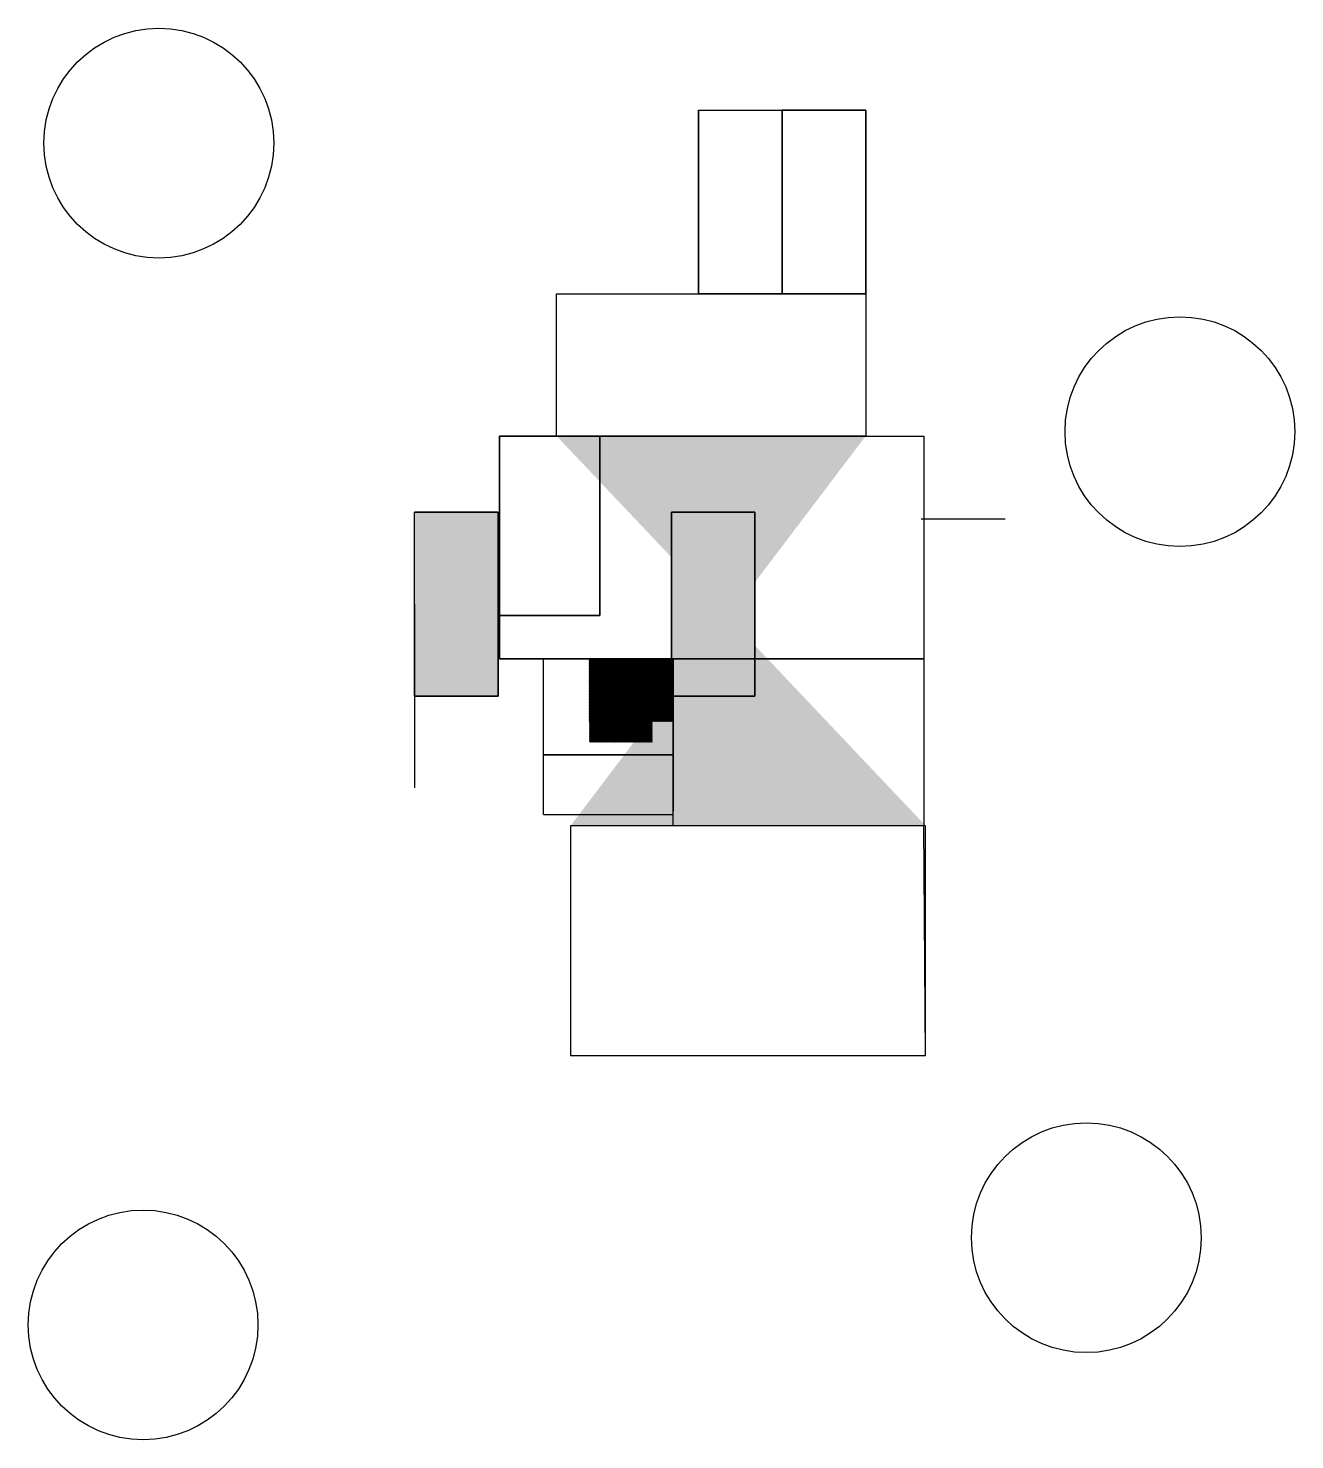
# Model space of a CAD drawing. Header units: millimetres. Extents: x -113 to 190, y -238 to 100.
import ezdxf

# ---------------------------------------------------------------- set-up
doc = ezdxf.new("R2010")
doc.units = ezdxf.units.MM
doc.header["$MEASUREMENT"] = 0

msp = doc.modelspace()

# ---------------------------------------------------------------- hatches: boundary and pattern name
h = msp.add_hatch(color=256)
h.dxf.hatch_style = 1
h.set_gradient(color1=(0, 0, 255), color2=(255, 255, 0), tint=1, name='SPHERICAL')
h.paths.add_polyline_path([(87.63, 36.48), (87.63, 2.48)], flags=17)
edge = h.paths.add_edge_path(flags=17)
edge.add_line((13.63, 2.48), (13.63, 36.48))
edge = h.paths.add_edge_path()
edge.add_line((13.63, 2.48), (13.63, 36.48))
edge.add_line((13.63, 2.48), (13.63, 36.48))
edge.add_line((13.63, 2.48), (13.63, 36.48))
edge.add_line((13.63, 2.48), (13.63, 36.48))
edge.add_line((13.63, 2.48), (13.63, 36.48))
edge.add_line((13.63, 2.48), (13.63, 36.48))
edge.add_line((13.63, 2.48), (13.63, 36.48))
edge.add_line((13.63, 2.48), (13.63, 36.48))
edge.add_line((13.63, 36.48), (87.63, 36.48))
edge.add_line((13.63, 36.48), (87.63, 36.48))
edge.add_line((101.98, -90.82), (16.98, -90.82))
edge.add_line((87.63, 2.48), (13.63, 2.48))
h = msp.add_hatch(color=3)
h.dxf.hatch_style = 1
h.set_gradient(color1=(0, 0, 255), color2=(255, 255, 0), tint=1)
h.paths.add_polyline_path([(-0.46, -59.78), (-20.46, -59.78), (-20.46, -15.78), (-0.46, -15.78)], flags=17)
h = msp.add_hatch(color=3)
h.dxf.hatch_style = 1
h.paths.add_polyline_path([(-20.41, -59.82), (-0.41, -59.82), (-0.41, -15.82), (-20.41, -15.82)])
h = msp.add_hatch(color=3)
h.dxf.hatch_style = 1
h.paths.add_polyline_path([(41.12, -59.69), (61.12, -59.69), (61.12, -15.69), (41.12, -15.69)])
h = msp.add_hatch(color=3)
h.dxf.hatch_style = 1
h.set_gradient(color1=(0, 0, 255), color2=(255, 255, 0), tint=1)
h.paths.add_polyline_path([(61.2, -59.58), (41.2, -59.58), (41.2, -15.58), (61.2, -15.58)], flags=17)
h = msp.add_hatch()
h.set_pattern_fill('ANSI31', color=256, angle=-90)
h.set_pattern_definition([(315, (98.93029, 22.59866), (0.08838835, 0.08838835), [])])
h.paths.add_polyline_path([(41.46, -65.83), (21.46, -65.83), (21.46, -50.83), (41.46, -50.83)])
h = msp.add_hatch()
h.set_pattern_fill('ANSI31', color=256)
h.set_pattern_definition([(45, (-51.9151, 6.66248), (-0.08838835, 0.08838835), [])])
h.paths.add_polyline_path([(36.52, -50.81), (36.52, -70.81), (21.52, -70.81), (21.52, -50.81)])

# ---------------------------------------------------------------- linework, layer by layer
for p, q in [((47.63, 36.48, 27.46), (47.63, 80.48, 27.46)), ((47.63, 80.48, 27.46), (67.63, 80.48, 27.46)), ((47.63, 80.48, 27.46), (47.63, 80.48, 42.46)), ((47.63, 80.48, 42.46), (47.63, 36.48, 42.46)), ((67.63, 36.48, 27.46), (67.63, 80.48, 27.46)), ((67.63, 80.48, 27.46), (87.63, 80.48, 27.46)), ((67.63, 80.48, 27.46), (67.63, 80.48, 42.46)), ((87.63, 80.48, 42.46), (67.63, 80.48, 42.46)), ((67.63, 80.48, 42.46), (67.63, 36.48, 42.46)), ((67.63, 80.48, 27.46), (67.63, 36.48, 27.46)), ((67.63, 80.48, 27.46), (67.63, 80.48, 42.46)), ((67.63, 36.48, 42.46), (67.63, 80.48, 42.46)), ((67.63, 80.48, 12.46), (67.63, 80.48, 27.46)), ((87.63, 80.48, 27.46), (87.63, 36.48, 27.46)), ((87.63, 80.48, 27.46), (87.63, 80.48, 42.46)), ((87.63, 36.48, 42.46), (87.63, 80.48, 42.46)), ((13.63, 2.48, 47.46), (13.63, 36.48, 47.46)), ((13.63, 36.48, 47.46), (87.63, 36.48, 47.46)), ((13.63, 2.48, 27.46), (13.63, 36.48, 27.46)), ((13.63, 36.48, 27.46), (87.63, 36.48, 27.46)), ((67.63, 36.48, 27.46), (47.63, 36.48, 27.46)), ((47.63, 36.48, 27.46), (47.63, 36.48, 42.46)), ((47.63, 36.48, 42.46), (67.63, 36.48, 42.46)), ((87.63, 36.48, 27.46), (67.63, 36.48, 27.46)), ((67.63, 36.48, 27.46), (67.63, 36.48, 42.46)), ((67.63, 36.48, 42.46), (87.63, 36.48, 42.46)), ((67.63, 36.48, 27.46), (67.63, 36.48, 42.46)), ((87.63, 36.48, 47.46), (87.63, 2.48, 47.46)), ((87.63, 36.48, 47.46), (87.63, 36.48, 27.46)), ((87.63, 36.48, 27.46), (87.63, 2.48, 27.46)), ((87.63, 36.48, 27.46), (87.63, 36.48, 42.46)), ((-0.01, 2.48, 27.46), (101.51, 2.48, 27.46)), ((-0.01, 2.48, 27.46), (-0.01, -50.82, 27.46)), ((-0.01, 2.48, 42.46), (-0.01, 2.48, 27.46)), ((-0.01, -50.82, 42.46), (-0.01, 2.48, 42.46)), ((-0.01, 2.48, 42.46), (101.51, 2.48, 42.46)), ((-0.01, -40.52, 20.46), (-0.01, 2.48, 20.46)), ((-0.01, 2.48, 20.46), (23.99, 2.48, 20.46)), ((-0.01, 2.48, 20.46), (-0.01, 2.48, 27.46)), ((23.99, 2.48, 27.46), (-0.01, 2.48, 27.46)), ((-0.01, 2.48, 27.46), (-0.01, -40.52, 27.46)), ((87.63, 2.48, 47.46), (13.63, 2.48, 47.46)), ((13.63, 2.48, 47.46), (13.63, 2.48, 27.46)), ((87.63, 2.48, 27.46), (13.63, 2.48, 27.46)), ((23.99, 2.48, 20.46), (23.99, -40.52, 20.46)), ((23.99, 2.48, 20.46), (23.99, 2.48, 27.46)), ((23.99, -40.52, 27.46), (23.99, 2.48, 27.46)), ((27.51, 2.48, 27.46), (27.51, 2.48, 7.46)), ((87.63, 2.48, 47.46), (87.63, 2.48, 27.46)), ((101.51, 2.48, 27.46), (101.51, -50.82, 27.46)), ((101.51, 2.48, 42.46), (101.51, 2.48, 27.46)), ((101.51, 2.48, 42.46), (101.51, -50.82, 42.46)), ((-20.38, -59.77, 16.03), (-20.38, -15.77, 16.03)), ((-20.38, -15.77, 16.03), (-0.38, -15.77, 16.03)), ((-20.38, -15.77, 16.03), (-20.38, -15.77, 31.03)), ((-0.38, -15.77, 31.03), (-20.38, -15.77, 31.03)), ((-0.38, -15.77, 16.03), (-0.38, -59.77, 16.03)), ((-0.38, -15.77, 16.03), (-0.38, -15.77, 31.03)), ((-0.38, -59.77, 31.03), (-0.38, -15.77, 31.03)), ((41.11, -59.77, 42.46), (41.11, -15.77, 42.46)), ((41.11, -15.77, 42.46), (61.11, -15.77, 42.46)), ((41.11, -15.77, 42.46), (41.11, -15.77, 57.46)), ((61.11, -15.77, 57.46), (41.11, -15.77, 57.46)), ((41.11, -15.77, 57.46), (41.11, -59.77, 57.46)), ((61.11, -15.77, 42.46), (61.11, -59.77, 42.46)), ((61.11, -15.77, 42.46), (61.11, -15.77, 57.46)), ((61.11, -59.77, 57.46), (61.11, -15.77, 57.46)), ((101.05, -17.39, 2.46), (100.87, -17.39, 2.46)), ((121.05, -17.39, 32.46), (101.05, -17.39, 32.46)), ((-20.38, -37.77, 31.03), (-20.38, -81.77, 31.03)), ((23.99, -40.52, 20.46), (-0.01, -40.52, 20.46)), ((-0.01, -40.52, 20.46), (-0.01, -40.52, 27.46)), ((-0.01, -40.52, 27.46), (23.99, -40.52, 27.46)), ((23.99, -40.52, 20.46), (23.99, -40.52, 27.46)), ((-0.01, -50.82, 27.46), (101.51, -50.82, 27.46)), ((-0.01, -50.82, 42.46), (-0.01, -50.82, 27.46)), ((101.51, -50.82, 42.46), (-0.01, -50.82, 42.46)), ((10.51, -50.82, 27.46), (41.51, -50.82, 27.46)), ((10.51, -73.82, 27.46), (10.51, -50.82, 27.46)), ((41.46, -50.83, 39.56), (41.46, -65.83, 39.56)), ((41.51, -50.82, 27.46), (101.51, -50.82, 27.46)), ((41.51, -90.82, 27.46), (41.51, -50.82, 27.46)), ((41.51, -50.82, 27.46), (41.51, -50.82, 38.52)), ((41.51, -90.82, 38.52), (41.51, -50.82, 38.52)), ((41.51, -50.82, 38.52), (101.51, -50.82, 38.52)), ((41.51, -50.82, 27.46), (41.51, -73.82, 27.46)), ((101.51, -50.82, 27.46), (101.51, -90.82, 27.46)), ((101.51, -50.82, 42.46), (101.51, -50.82, 27.46)), ((101.51, -50.82, 27.46), (101.51, -50.82, 38.52)), ((101.51, -50.82, 38.52), (101.51, -90.82, 38.52)), ((-0.38, -59.77, 16.03), (-20.38, -59.77, 16.03)), ((-20.38, -59.77, 16.03), (-20.38, -59.77, 31.03)), ((-20.38, -59.77, 31.03), (-0.38, -59.77, 31.03)), ((-0.38, -59.77, 16.03), (-0.38, -59.77, 31.03)), ((61.11, -59.77, 42.46), (41.11, -59.77, 42.46)), ((41.11, -59.77, 42.46), (41.11, -59.77, 57.46)), ((41.11, -59.77, 57.46), (61.11, -59.77, 57.46)), ((61.11, -59.77, 42.46), (61.11, -59.77, 57.46)), ((37.49, -62.18, 27.46), (37.49, -62.18, 27.46)), ((41.51, -73.82, 27.46), (10.51, -73.82, 27.46)), ((10.51, -73.82, 27.29), (41.51, -73.82, 27.29)), ((10.51, -88.1, 27.29), (10.51, -73.82, 27.29)), ((41.51, -73.82, 27.29), (41.51, -87.36, 27.29)), ((10.51, -88.1, 27.29), (41.51, -88.1, 27.29)), ((16.98, -90.82, 38.52), (16.98, -90.82, 28.52)), ((101.98, -90.82, 38.52), (16.98, -90.82, 38.52)), ((16.98, -90.82, 38.52), (16.98, -145.82, 38.52)), ((16.98, -90.82, 28.52), (16.98, -145.82, 28.52)), ((101.98, -90.82, 28.52), (16.98, -90.82, 28.52)), ((101.51, -90.82, 27.46), (41.51, -90.82, 27.46)), ((41.51, -90.82, 27.46), (41.51, -90.82, 38.52)), ((101.51, -90.82, 38.52), (41.51, -90.82, 38.52)), ((101.51, -90.82, 27.46), (101.51, -90.82, 38.52)), ((101.51, -90.82, 30.07), (101.51, -90.82, 30.07)), ((101.98, -145.82, 38.52), (101.51, -90.82, 38.52)), ((101.98, -90.82, 38.52), (101.98, -90.82, 28.52)), ((101.98, -145.82, 28.52), (101.98, -90.82, 28.52)), ((16.98, -145.82, 38.52), (16.98, -145.82, 28.52)), ((16.98, -145.82, 38.52), (101.98, -145.82, 38.52)), ((16.98, -145.82, 28.52), (101.98, -145.82, 28.52)), ((101.98, -145.82, 38.52), (101.98, -145.82, 28.52))]:
    msp.add_line(p, q)
for centre in [(-81.58, 72.59, 52.55), (162.85, 3.52, 52.55), (140.45, -189.43, 52.55), (-85.35, -210.3, 52.55)]:
    msp.add_circle(centre, 27.5)

doc.saveas('drawing.dxf')
